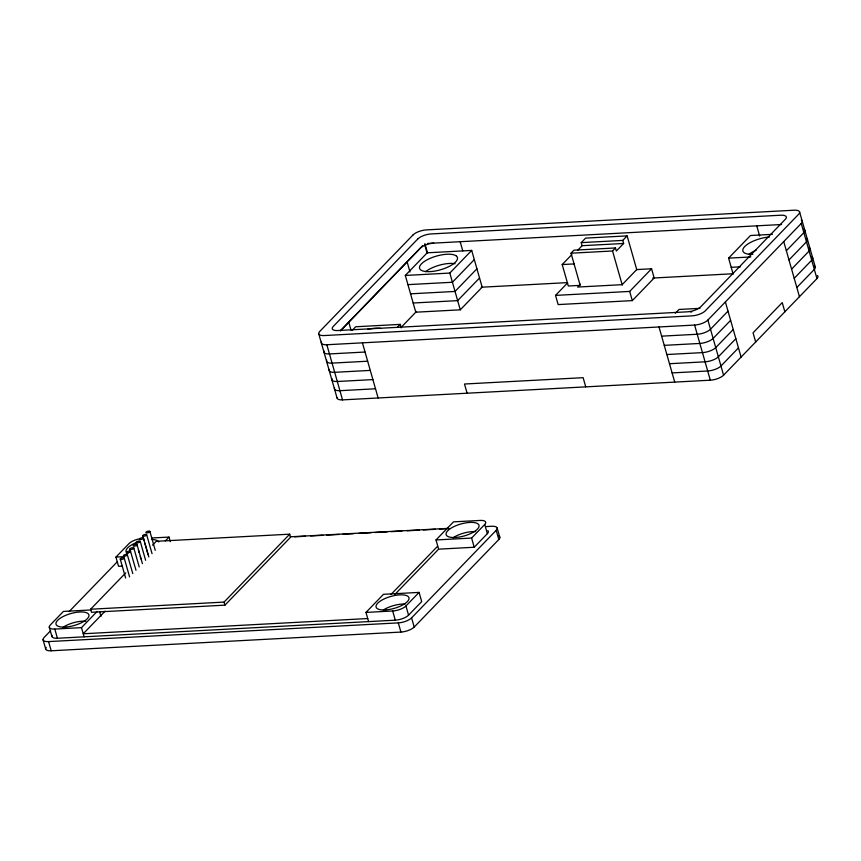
<?xml version="1.0" encoding="UTF-8"?>
<svg xmlns="http://www.w3.org/2000/svg" width="861" height="861" viewBox="0 0 861 861"><rect width="100%" height="100%" fill="white"/><g stroke="black" fill="none" stroke-linecap="round" stroke-linejoin="round"><path stroke-width="1.29" d="M122.499 566.075L118.549 566.29L115.934 557.099L129.064 543.517A10.257 3.724 -15.9 0 1 139.88 538.782M340.493 330.613L407.081 261.722L409.997 271.99M407.985 260.786L422.611 245.654M50.551 630.812L44.051 637.538A10.257 3.724 -15.9 0 0 48.571 641.596L51.186 650.787L400.925 632.071A10.257 3.724 -15.9 0 0 414.195 627.066L498.81 539.524A10.257 3.724 -15.9 0 0 498.799 536.112M69.149 611.568L117.505 561.544M340.472 330.861L420.437 248.129A10.257 3.724 -15.9 0 1 433.718 243.125M352.214 330.387L355.711 326.76L400.204 324.382L401.183 327.826M405.316 275.445L427.196 252.811L471.688 250.422L482.16 287.176L460.28 309.82L415.788 312.199L405.316 275.445L449.808 273.066L471.688 250.422M152.548 545.142L156.25 541.311L289.705 534.175L290.577 537.232L224.925 605.154L91.47 612.3L90.599 609.233L125.728 572.888M91.094 609.954L63.413 611.428L50.282 625.021A10.257 3.724 -15.9 0 0 54.803 629.068L81.494 627.637L97.153 611.439M165.344 540.891L169.025 537.081L170.338 541.677M105.117 611.127L83.237 633.771L367.722 618.542M397.47 327.212L400.204 324.382M401.022 327.481L416.52 311.445M474.303 259.613L452.423 282.257L407.931 284.636M476.919 268.804L455.038 291.438L410.557 293.827M479.545 277.995L457.654 300.629L413.172 303.007M90.599 609.233L224.054 602.097L289.705 534.175M571.844 254.598L562.211 264.553L568.325 286.003L580.185 285.368L571.026 253.199L573.943 250.185L615.464 247.957L616.336 251.025L623.633 243.48L622.761 240.413L627.131 235.882L636.774 269.719M577.548 250.411L582.111 245.697L581.24 242.63L585.609 238.11L627.131 235.882M580.389 284.227L577.656 287.057L622.148 284.668L636.731 269.579L651.562 268.783L654.177 277.974L632.297 300.618L558.154 304.579L555.528 295.398L567.388 283.129M571.026 253.199L612.548 250.981L615.464 247.957M555.528 295.398L629.682 291.427L651.562 268.783M368.594 621.61L365.979 612.419L383.489 594.305L419.081 592.4L421.696 601.591L408.566 615.174A10.257 3.724 -15.9 0 1 395.285 620.178L57.418 638.259A10.257 3.724 -15.9 0 1 52.069 635.364M436.01 539.965L453.51 521.852L480.201 520.431A10.257 3.724 -15.9 0 1 484.732 524.478L487.348 533.669L474.217 547.252L438.626 549.157L436.01 539.965L471.602 538.06L484.732 524.478M391.002 594.456L437.571 546.283M394.672 594.628L438.443 549.35M675.347 313.232L678.995 309.465L699.928 308.346M733.174 274.228L728.6 258.139L750.48 235.505L772.446 234.332M365.979 612.419L392.67 610.987A10.257 3.724 -15.9 0 0 405.951 605.983L419.081 592.4M48.571 641.596L398.309 622.88A10.257 3.724 -15.9 0 0 411.58 617.875L496.194 530.333A10.257 3.724 -15.9 0 0 491.674 526.275L486.314 526.566M817.444 275.531A10.257 3.724 -15.9 0 1 816.949 278.598L723.584 375.192A10.257 3.724 -15.9 0 1 710.314 380.196L342.538 399.881L326.836 344.744L694.601 325.06A10.257 3.724 -15.9 0 0 707.882 320.055L801.247 223.462A10.257 3.724 -15.9 0 0 801.236 220.05M727.997 311.133L710.497 329.246A10.257 3.724 -15.9 0 1 697.216 334.251L661.635 336.156M786.362 250.755L803.862 232.642A10.257 3.724 -15.9 0 0 803.851 229.241M730.623 320.324L713.112 338.438A10.257 3.724 -15.9 0 1 699.842 343.442L664.251 345.347M788.977 259.947L806.477 241.833A10.257 3.724 -15.9 0 0 807.306 239.175M733.238 329.515L715.728 347.629A10.257 3.724 -15.9 0 1 702.458 352.623L666.866 354.528M791.593 269.138L809.103 251.025A10.257 3.724 -15.9 0 0 809.092 247.624M735.854 338.696L718.343 356.809A10.257 3.724 -15.9 0 1 705.073 361.814L669.481 363.719M794.208 278.329L811.719 260.216A10.257 3.724 -15.9 0 0 811.708 256.804M738.469 347.887L720.969 366A10.257 3.724 -15.9 0 1 707.688 371.005L672.097 372.91M796.823 287.52L814.334 269.407A10.257 3.724 -15.9 0 0 814.323 265.995M427.486 243.459L781.594 224.506M581.24 242.63L622.761 240.413M582.111 245.697L623.633 243.48M562.211 264.553L574.072 263.918M728.6 258.139L750.835 256.955M731.215 267.33L740.374 266.845M481.234 287.23L567.593 282.612M652.746 278.049L732.668 273.776M365.042 352.031L329.451 353.936A10.257 3.724 -15.9 0 1 324.102 351.03M367.658 361.211L332.077 363.116A10.257 3.724 -15.9 0 1 326.717 360.221M370.284 370.402L334.692 372.307A10.257 3.724 -15.9 0 1 329.343 369.412M372.899 379.593L337.308 381.498A10.257 3.724 -15.9 0 1 331.959 378.603M375.514 388.785L339.923 390.69A10.257 3.724 -15.9 0 1 334.574 387.794M151.676 538.007L169.025 537.081M290.2 536.812L448.549 528.342M294.699 536.823L305.418 536.252M310.778 535.962L322.832 535.316M326.857 535.101L338.911 534.455M342.936 534.24L353.656 533.669M359.015 533.379L371.069 532.733M375.095 532.518L387.159 531.872M391.174 531.657L401.893 531.086M407.253 530.796L419.318 530.15M423.332 529.935L435.397 529.289M439.411 529.074L448.796 528.579M115.934 557.099L123.833 556.669M799.621 212.064L815.335 267.201M801.247 223.462L816.949 278.598M783.736 241.564L799.449 296.701M784.855 311.8L782.24 302.609L753.063 332.798L755.678 341.989M756.754 225.84L759.682 236.097M725.382 301.942L741.095 357.078M707.882 320.055L723.584 375.192M694.601 325.06L710.314 380.196M659.009 326.965L674.723 382.101M629.682 291.427L632.297 300.618M612.548 250.981L622.245 285.034M585.738 386.858L583.123 377.678L464.488 384.017L467.114 393.208M460.172 241.715L462.787 250.895M449.808 273.066L460.28 309.82M424.871 243.598L427.486 252.79M424.764 244.911L427.056 252.951M497.195 528.127L499.81 537.318M496.194 530.333L498.81 539.524M471.602 538.06L474.217 547.252M362.427 342.839L378.13 397.976M348.716 322.1L351.008 330.14M411.58 617.875L414.195 627.066M405.951 605.983L408.566 615.174M337.06 398.019L318.71 333.734M398.309 622.88L400.925 632.071M392.67 610.987L395.285 620.178M224.054 602.097L224.925 605.154M149.879 531.463A2.056 0.743 -15.9 0 1 146.983 532.884A2.056 0.743 -15.9 0 1 146.822 531.592A2.056 0.743 -15.9 0 1 149.879 531.463L155.26 550.33M146.671 534.778A2.056 0.743 -15.9 0 1 143.776 536.209A2.056 0.743 -15.9 0 1 143.615 534.907A2.056 0.743 -15.9 0 1 146.671 534.778L152.042 553.655M143.453 538.05L148.835 556.97M142.711 535.865L144.153 540.912M144.874 543.431L148.103 554.785M140.246 541.418A2.056 0.743 -15.9 0 1 137.351 542.85A2.056 0.743 -15.9 0 1 137.2 541.547A2.056 0.743 -15.9 0 1 140.246 541.418L145.627 560.296M137.039 544.744A2.056 0.743 -15.9 0 1 134.144 546.165A2.056 0.743 -15.9 0 1 133.993 544.873A2.056 0.743 -15.9 0 1 137.039 544.744L142.42 563.611M136.296 542.505L137.373 546.294M138.449 550.071L139.17 552.601M140.246 556.378L140.967 558.897M133.832 548.059A2.056 0.743 -15.9 0 1 130.937 549.49A2.056 0.743 -15.9 0 1 130.775 548.188A2.056 0.743 -15.9 0 1 133.832 548.059L139.213 566.936M129.882 549.146L135.995 570.251M126.664 552.471L132.788 573.577M124.199 558.025A2.056 0.743 -15.9 0 1 121.304 559.446A2.056 0.743 -15.9 0 1 121.153 558.154A2.056 0.743 -15.9 0 1 124.199 558.025L129.581 576.892M120.249 559.112L125.641 578.032M99.65 611.827L100.963 616.422M81.494 627.637L84.109 636.828M54.803 629.068L57.418 638.259M49.281 627.217L51.897 636.408M43.05 639.745L45.665 648.936M63.144 627.195A17.091 6.21 -15.9 0 1 85.745 621.212M383.371 609.975A17.091 6.21 -15.9 0 1 405.176 604.035M487.832 530.602A10.257 3.724 -15.9 0 1 487.348 533.669M453.112 537.716A17.091 6.21 -15.9 0 1 475.692 531.624M127.815 553.634A17.091 6.21 -15.9 0 1 127.127 553.214M126.976 553.106A17.091 6.21 -15.9 0 1 137.351 542.236M137.943 542.021A17.091 6.21 -15.9 0 1 139.148 541.612M151.999 539.513A17.091 6.21 -15.9 0 1 158.747 541.978M51.186 650.787A10.257 3.724 -15.9 0 1 46.171 647.321M327.072 344.734A10.257 3.724 -15.9 0 1 321.487 341.849M690.748 312.102A19.652 7.136 -15.9 0 1 691.695 311.886M806.477 238.432A10.257 3.724 -15.9 0 1 806.972 238.777M752.858 254.339A19.652 7.136 -15.9 0 1 744.679 246.601A19.652 7.136 -15.9 0 1 769.411 237.001M748.726 254.479A19.652 7.136 -15.9 0 1 756.281 250.131M425.592 271.667A19.652 7.136 -15.9 0 1 455.114 263.703M367.701 329.343A19.652 7.136 -15.9 0 1 381.014 328.471M342.538 399.881A10.364 3.767 -15.9 0 1 337.06 397.513M413.065 234.902L319.7 331.496A10.257 3.724 -15.9 0 0 324.457 335.542L691.986 315.869A10.257 3.724 -15.9 0 0 705.256 310.864L798.631 214.271A10.257 3.724 -15.9 0 0 794.111 210.213L426.572 229.887A10.257 3.724 -15.9 0 0 413.065 234.902M417.822 238.938L333.207 326.48A10.257 3.724 -15.9 0 0 337.727 330.538L687.465 311.822A10.257 3.724 -15.9 0 0 700.736 306.817L785.35 219.275A10.257 3.724 -15.9 0 0 780.83 215.218L431.103 233.934A10.257 3.724 -15.9 0 0 417.822 238.938M456.524 256.137L456.33 256.018A19.652 7.136 -15.9 0 0 424.096 261.636A19.652 7.136 -15.9 0 0 434.654 271.107A19.652 7.136 -15.9 0 0 456.642 256.287L456.524 256.18M124.511 556.131A2.056 0.743 -15.9 0 0 127.406 554.699A2.056 0.743 -15.9 0 0 124.361 554.839A2.056 0.743 -15.9 0 0 124.511 556.131M127.729 552.805A2.056 0.743 -15.9 0 0 130.624 551.384A2.056 0.743 -15.9 0 0 127.568 551.514A2.056 0.743 -15.9 0 0 127.729 552.805M140.569 539.524A2.056 0.743 -15.9 0 0 143.453 538.103A2.056 0.743 -15.9 0 0 140.408 538.233A2.056 0.743 -15.9 0 0 140.569 539.524M65.694 627.056A17.091 6.21 -15.9 0 0 88.887 614.862A17.091 6.21 -15.9 0 0 62.778 616.702A17.091 6.21 -15.9 0 0 65.694 627.056M385.771 609.922A17.091 6.21 -15.9 0 0 408.964 597.728A17.091 6.21 -15.9 0 0 382.854 599.568A17.091 6.21 -15.9 0 0 385.771 609.922M455.792 537.468A17.091 6.21 -15.9 0 0 478.996 525.285A17.091 6.21 -15.9 0 0 452.875 527.126A17.091 6.21 -15.9 0 0 455.792 537.468"/></g></svg>
